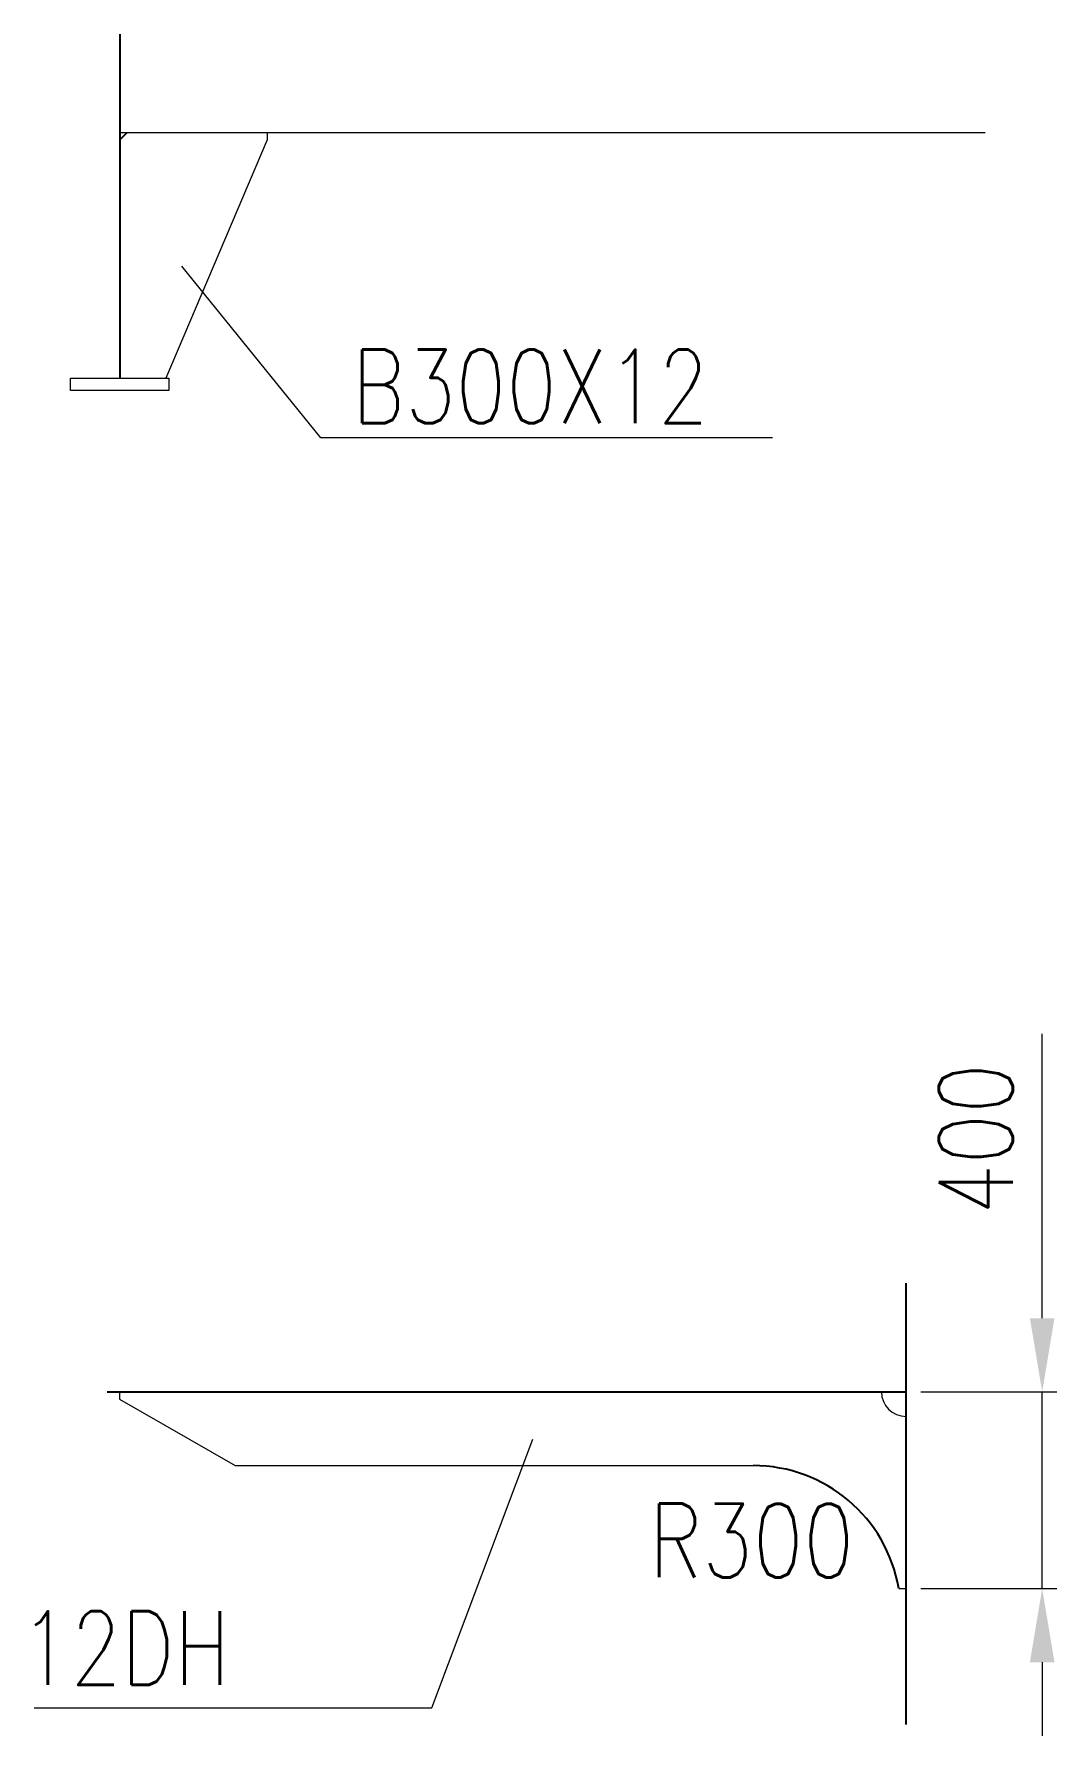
# Model space of a CAD drawing. Header units: millimetres. Extents: x 434 to 2515, y 243 to 3706.
import ezdxf

# ---------------------------------------------------------------- set-up
doc = ezdxf.new("R2010")
doc.units = ezdxf.units.MM
for name, color, linetype in [('100-AD1', 6, 'Continuous'), ('100-BT1', 7, 'Continuous'), ('100-DF1', 7, 'Continuous'), ('100-TX1', 7, 'Continuous'), ('200-CO3', 7, 'Continuous'), ('Plate _Visible', 3, 'Continuous')]:
    doc.layers.add(name, color=color, linetype=linetype)
doc.styles.add('JNRD_E1', font='romans.shx', dxfattribs={"width": 0.8})
doc.dimstyles.new('Jnrd_D150', dxfattribs={"dimtxt": 150, "dimasz": 150, "dimexe": 30, "dimexo": 30, "dimgap": 60, "dimtad": 1, "dimdec": 0, "dimrnd": 0.5, "dimtxsty": 'JNRD_E1', "dimcen": 0, "dimclrd": 1, "dimclre": 1, "dimclrt": 2, "dimazin": 3, "dimtfac": 1, "dimtdec": 0, "dimtmove": 0, "dimatfit": 3, "dimlwd": 5, "dimlwe": 5})

# ---------------------------------------------------------------- blocks, each defined once
blk = doc.blocks.new('*D3')
at = {"layer": '100-DF1', "color": 1, "lineweight": 5}
for p, q in [((2484.5, 1093.2), (2484.5, 1671.6)), ((2237.6, 943.2), (2514.5, 943.2)), ((2484.5, 543.2), (2484.5, 943.2)), ((2237.6, 543.2), (2514.5, 543.2)), ((2484.5, 393.2), (2484.5, 243.2))]:
    blk.add_line(p, q, dxfattribs=at)
at = {"layer": '100-DF1', "color": 1}
for points in [[(2459.5, 1093.2), (2509.5, 1093.2), (2484.5, 943.2)], [(2509.5, 393.2), (2459.5, 393.2), (2484.5, 543.2)]]:
    blk.add_solid(points, dxfattribs=at)
at = {"layer": 'Defpoints', "color": 0}
for p in [(2207.6, 943.2), (2484.5, 943.2), (2207.6, 543.2)]:
    blk.add_point(p, dxfattribs=at)
at = {"layer": '100-DF1', "color": 2, "lineweight": 15, "insert": (2349.5, 1457.4), "char_height": 150, "attachment_point": 5, "rotation": 90, "style": 'JNRD_E1'}
blk.add_mtext('\\A1;400', dxfattribs=at)

msp = doc.modelspace()

# ---------------------------------------------------------------- linework, layer by layer
at = {"color": 7, "linetype": 'ByBlock', "ltscale": 3}
msp.add_line((608.4, 3490.8), (623.4, 3505.8), dxfattribs=at)
at = {"lineweight": 15}
msp.add_line((1017.1, 2884.3), (734.5, 3233.8), dxfattribs=at)
at = {"color": 7, "linetype": 'ByBlock', "ltscale": 3}
msp.add_arc((1896.8, 493.2), 300, 9.5941, 90.0001, dxfattribs=at)
at = {"layer": '100-BT1', "color": 0, "lineweight": 15}
msp.add_line((1936.3, 2884.3), (1017.1, 2884.3), dxfattribs=at)
at = {"layer": '100-DF1', "linetype": 'Continuous', "lineweight": 15}
for p, q in [((608.4, 3505.8), (2368.4, 3505.8)), ((908.4, 3505.8), (908.4, 3490.8)), ((908.4, 3490.8), (702.4, 3005.8)), ((607.6, 943.2), (607.6, 928.2)), ((607.6, 928.2), (843.1, 793.2)), ((1243.1, 300.7), (1448.7, 847)), ((843.1, 793.2), (1896.8, 793.2)), ((2192.6, 543.2), (2207.6, 543.2)), ((434, 300.7), (1243.1, 300.7))]:
    msp.add_line(p, q, dxfattribs=at)
at = {"layer": '100-DF1', "lineweight": 15}
msp.add_lwpolyline([(508.4, 3005.8), (708.4, 3005.8), (708.4, 2980.8), (508.4, 2980.8)], close=True, dxfattribs=at)
at = {"layer": '100-DF1', "linetype": 'Continuous', "lineweight": 15}
msp.add_arc((2207.6, 943.2), 50, 180, 270, dxfattribs=at)
at = {"layer": '200-CO3', "color": 3}
msp.add_line((608.4, 3705.8), (608.4, 3005.8), dxfattribs=at)
at = {"layer": 'Plate _Visible', "color": 3, "ltscale": 100}
for p, q in [((2207.6, 266.2), (2207.6, 1164.6)), ((582.6, 943.2), (2207.6, 943.2))]:
    msp.add_line(p, q, dxfattribs=at)

# ---------------------------------------------------------------- texts
at = {"layer": '100-AD1', "color": 2, "linetype": 'Continuous', "lineweight": 15, "style": 'JNRD_E1', "width": 0.8}
msp.add_text('B300X12', height=150, dxfattribs=at).set_placement((1080.7, 2913.8))
at = {"layer": '100-AD1', "color": 2, "linetype": 'Continuous', "lineweight": 15, "insert": (1893.4, 640.8), "char_height": 150, "width": 340.482, "attachment_point": 5, "rotation": 359.9499, "style": 'JNRD_E1'}
msp.add_mtext('R300', dxfattribs=at)
at = {"layer": '100-TX1', "color": 2, "linetype": 'Continuous', "style": 'JNRD_E1', "width": 0.8}
msp.add_text('12DH', height=150, dxfattribs=at).set_placement((405.7, 347.1))

# ---------------------------------------------------------------- dimensions: what is measured, and where the dimension line sits
at = {"layer": '100-DF1', "lineweight": 15}
dim = msp.add_linear_dim(base=(2484.5, 943.2), p1=(2207.6, 543.2), p2=(2207.6, 943.2), angle=90, dimstyle='Jnrd_D150', dxfattribs=at)
dim.commit()
dim.dimension.update_dxf_attribs({"geometry": '*D3', "text_midpoint": (2349.5, 1457.4)})

doc.saveas('drawing.dxf')
